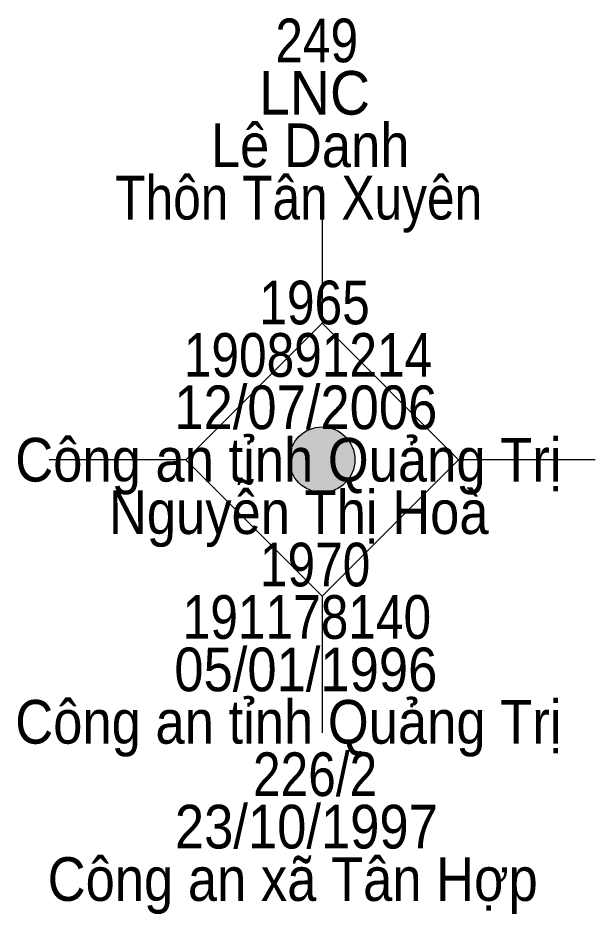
# Model space of a CAD drawing. Header units: metres. Extents: x 550999 to 552168, y 1840994 to 1841978.
# Drawn here: x 551508.43 to 551513.72, y 1841209.63 to 1841217.84 of the extents above; entities that cross this region are included whole.
import ezdxf
from ezdxf.enums import TextEntityAlignment as Align

# ---------------------------------------------------------------- set-up
doc = ezdxf.new("R2010")
doc.units = ezdxf.units.M
doc.header["$LTSCALE"] = 0.16
doc.layers.add('11', color=7, linetype='Continuous', lineweight=13)
doc.layers.add('15', color=7, linetype='Continuous')

msp = doc.modelspace()

# ---------------------------------------------------------------- hatches: boundary and pattern name
at = {"layer": '11'}
msp.add_hatch(color=256, dxfattribs=at).paths.add_polyline_path([(551511.5195, 1841213.79, 1), (551510.9195, 1841213.79, 1)])

# ---------------------------------------------------------------- linework, layer by layer
for p, q in [((551511.22, 1841216.29), (551511.22, 1841215.04)), ((551509.97, 1841213.79), (551508.72, 1841213.79)), ((551513.72, 1841213.79), (551512.47, 1841213.79)), ((551511.22, 1841212.54), (551511.22, 1841211.29))]:
    msp.add_line(p, q, dxfattribs=at)
msp.add_lwpolyline([(551511.22, 1841215.04), (551509.97, 1841213.79), (551511.22, 1841212.54), (551512.47, 1841213.79)], close=True, dxfattribs=at)
msp.add_circle((551511.2195, 1841213.79), 0.3, dxfattribs=at)

# ---------------------------------------------------------------- texts
at = {"layer": '15'}
for s, width, p in [('249', 0.85, (551511.17, 1841217.43)), ('LNC', 0.95, (551511.15, 1841216.95)), ('Lê Danh', 0.9, (551511.11, 1841216.47)), ('Thôn Tân Xuyên', 0.85, (551511.005, 1841215.99)), ('1965', 0.85, (551511.15, 1841215.03)), ('190891214', 0.85, (551511.09, 1841214.55)), ('12/07/2006', 0.9, (551511.07, 1841214.07)), ('Công an tỉnh Quảng Trị', 0.9, (551510.91, 1841213.59)), ('Nguyễn Thị Hoà', 0.9, (551511.005, 1841213.11)), ('1970', 0.85, (551511.155, 1841212.63)), ('191178140', 0.85, (551511.08, 1841212.15)), ('05/01/1996', 0.9, (551511.07, 1841211.67)), ('Công an tỉnh Quảng Trị', 0.9, (551510.91, 1841211.19)), ('226/2', 0.85, (551511.155, 1841210.71)), ('23/10/1997', 0.9, (551511.075, 1841210.23)), ('Công an xã Tân Hợp', 0.9, (551510.95, 1841209.75))]:
    msp.add_text(s, height=0.4, dxfattribs=dict(at, width=width)).set_placement(p, align=Align.CENTER)

doc.saveas('drawing.dxf')
